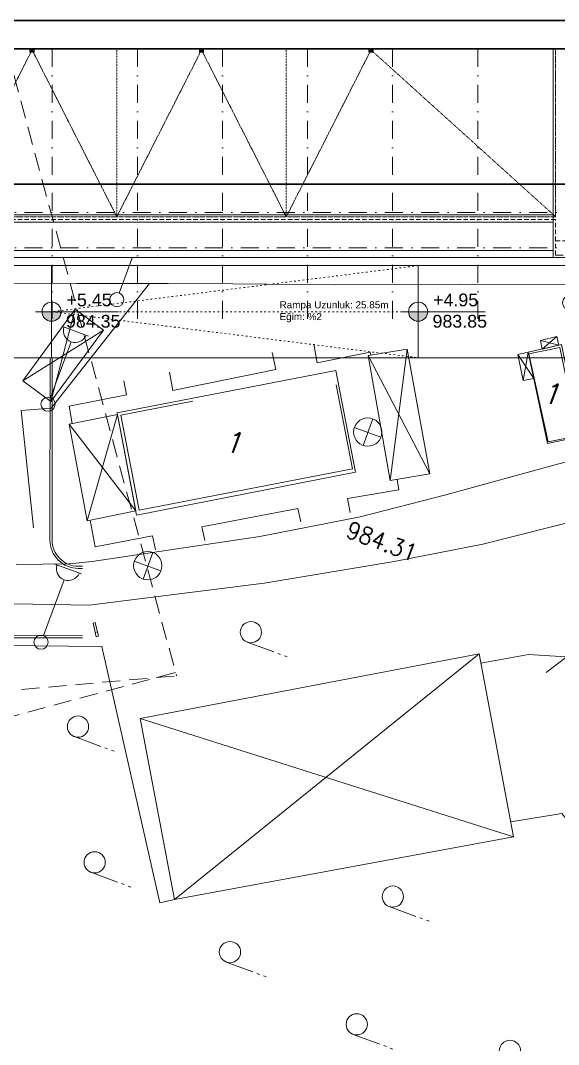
# Model space of a CAD drawing. Header units: centimetres. Extents: x 392964 to 515689, y 49661 to 58661.
# Drawn here: x 395338 to 397235, y 55048 to 58661 of the extents above; entities that cross this region are included whole.
import ezdxf
from ezdxf.enums import TextEntityAlignment as Align
from ezdxf.xclip import XClip

# ---------------------------------------------------------------- set-up
doc = ezdxf.new("R2010")
doc.units = ezdxf.units.CM
doc.header["$XCLIPFRAME"] = 0
for name, pattern in [('10201', [0]), ('11012', [15, 7.5, 7.5]), ('11019', [0]), ('11238', [0]), ('11239', [0]), ('ACAD_ISO03W100', [30, 12, -18]), ('BORDER', [1.75, 0.5, -0.25, 0.5, -0.25, 0, -0.25]), ('DASHDOT', [25.4, 12.7, -6.35, 0, -6.35]), ('DASHED', [19.05, 12.7, -6.35]), ('DGN Style 3', [38.252869, 27.323478, -10.929391]), ('HIDDEN', [9.525, 6.35, -3.175])]:
    doc.linetypes.add(name, pattern=pattern)
doc.layers.get('0').update_dxf_attribs({"lineweight": 9})
for name, color, linetype, lineweight in [('---___EB_draft00_ALTYAPI_helikoptermania', 8, 'Continuous', 9), ('---___EB_draft00_parselsiniri', 8, 'BORDER', 9), ('---___EB_draft01_aks', 8, 'Continuous', 9), ('---___EB_draft03_cihazlar', 8, 'Continuous', 9), ('0-KRCN-VAZİYET-030426', 8, 'Continuous', 9), ('0-KRCN-Z-ANTET', 71, 'Continuous', 30), ('___T_yazı kot', 8, 'Continuous', 9), ('AS_GOR', 8, 'Continuous', 9), ('AS_GOR_UZAK2', 8, 'Continuous', 9), ('AS_PYZ_YOL_ARAC', 8, 'Continuous', 9), ('AS_SMB_OK', 8, 'Continuous', 9), ('AS_TA_HIDDEN', 8, 'HIDDEN', 9), ('AS_TES_SUZGEC', 8, 'Continuous', 9), ('AS_YAZI_EGIM', 8, 'Continuous', 9), ('B_BETON_ZEMIN', 8, '11239', 9), ('B_KAPI', 8, '11238', 9), ('B_MESKEN', 8, '10201', 9), ('B_SUNDURMA', 8, 'Continuous', 9), ('B_SUNDURMA_TARAMA', 8, 'Continuous', 9), ('B_TICARI', 8, 'Continuous', 9), ('B_YAPI_ZEMIN', 8, 'DGN Style 3', 9), ('GEB-BEZUG', 8, 'Continuous', 9), ('S_CAD_SOK_LAMBASI', 8, 'Continuous', 9), ('S_ROGAR_KAPAGI', 8, 'Continuous', 9), ('S_TEK_AGAC', 8, 'Continuous', 9), ('SINIR_CIT_BIR_TARAF', 8, '11012', 9), ('SINIR_DUVAR_TEK', 8, '11019', 9), ('Y_KAT_ADEDI', 8, 'Continuous', 9), ('Y_YOL_KOTU', 8, 'Continuous', 9), ('YOL_IZGARA', 8, 'Continuous', 9), ('YOL_IZGARA_TARAMA', 8, 'Continuous', 9), ('YOL_SOSE', 8, 'Continuous', 9)]:
    doc.layers.add(name, color=color, linetype=linetype, lineweight=lineweight)
doc.layers.add('---___EB_draft04_yazi', color=8, linetype='Continuous')
doc.styles.add('_yazı-50', font='arial.ttf')
doc.styles.add('Normal', font='arial.ttf')
doc.styles.add('Style-STANDARD', font='STANDARD.shx')

# ---------------------------------------------------------------- blocks, each defined once
blk = doc.blocks.new('12003')
at = {"layer": 'S_CAD_SOK_LAMBASI'}
for p, q in [((-1, 5.5), (1, 5.5)), ((0, 0.5), (0, 4.693))]:
    blk.add_line(p, q, dxfattribs=at)
blk.add_circle((0, 0), 0.5, dxfattribs=at)
blk.add_arc((0, 5.53), 0.837, 183.298, 356.90719, dxfattribs=at)
blk = doc.blocks.new('12027')
at = {"layer": 'S_ROGAR_KAPAGI'}
for p, q in [((0.02, -1.01), (0.02, 0.99)), ((-1, -0.02), (1, -0.02))]:
    blk.add_line(p, q, dxfattribs=at)
blk.add_circle((0.005, -0.002), 1, dxfattribs=at)
blk = doc.blocks.new('11424')
at = {"layer": 'S_TEK_AGAC'}
for p, q in [((0, -0.75), (2, -0.75)), ((2.3, -0.75), (2.5, -0.75)), ((2.8, -0.75), (3, -0.75))]:
    blk.add_line(p, q, dxfattribs=at)
blk.add_circle((0, 0), 0.75, dxfattribs=at)
blk = doc.blocks.new('Akyurt_Tm33')
at = {"layer": 'B_BETON_ZEMIN'}
blk.add_polyline3d([(501780.222, 4439195.823, 984.171), (501779.329, 4439195.237, 984.171), (501769.225, 4439210.791, 984.091), (501758.162, 4439206.83, 984.011)], dxfattribs=at)
at = {"layer": 'B_KAPI', "flags": 128}
for points, elevation in [([(501800.995, 4439222.68), (501799.27, 4439219.917)], 984.331), ([(501797.649, 4439220.694), (501801.295, 4439221.777)], 984.251)]:
    blk.add_lwpolyline(points, dxfattribs=dict(at, elevation=elevation))
at = {"layer": 'B_MESKEN'}
blk.add_3dface([(501795.75, 4439236.378, 987.271), (501793.746, 4439235.126, 987.271), (501790.236, 4439240.68, 987.271), (501792.245, 4439241.999, 987.271)], dxfattribs=at)
at = {"layer": 'B_SUNDURMA'}
for points in [[(501792.085, 4439241.894, 986.751), (501791.746, 4439242.438, 986.751), (501790.758, 4439241.768, 986.751), (501791.093, 4439241.243, 986.751)], [(501791.239, 4439239.093, 985.311), (501790.588, 4439238.69, 985.311), (501789.606, 4439240.278, 985.311), (501790.236, 4439240.68, 985.311)], [(501782.163, 4439237.94, 988.131), (501786.699, 4439230.228, 988.131), (501784.249, 4439228.816, 988.011), (501779.727, 4439236.548, 988.011)], [(501759.856, 4439225.76, 986.971), (501761.597, 4439231.754, 987.011), (501759.207, 4439232.452, 987.011), (501757.493, 4439226.442, 987.011)], [(501768.15, 4439220.594, 987.451), (501764.594, 4439226.521, 987.451), (501761.636, 4439224.711, 987.131), (501765.183, 4439218.755, 987.171)], [(501780.222, 4439195.823, 990.191), (501801.125, 4439208.242, 990.191), (501794.38, 4439219.517, 990.191), (501773.539, 4439206.96, 990.191)]]:
    blk.add_3dface(points, dxfattribs=at)
at = {"layer": 'B_SUNDURMA_TARAMA'}
for p, q in [((501791.746, 4439242.438, 986.751), (501791.093, 4439241.243, 986.751)), ((501792.085, 4439241.894, 986.751), (501790.758, 4439241.768, 986.751)), ((501791.239, 4439239.093, 985.311), (501789.606, 4439240.278, 985.311)), ((501790.588, 4439238.69, 985.311), (501790.236, 4439240.68, 985.311)), ((501782.163, 4439237.94, 988.131), (501784.249, 4439228.816, 988.011)), ((501786.699, 4439230.228, 988.131), (501779.727, 4439236.548, 988.011)), ((501759.856, 4439225.76, 986.971), (501759.207, 4439232.452, 987.011)), ((501761.597, 4439231.754, 987.011), (501757.493, 4439226.442, 987.011)), ((501764.594, 4439226.521, 987.451), (501765.183, 4439218.755, 987.171)), ((501768.15, 4439220.594, 987.451), (501761.636, 4439224.711, 987.131)), ((501780.222, 4439195.823, 990.191), (501794.38, 4439219.517, 990.191)), ((501801.125, 4439208.242, 990.191), (501773.539, 4439206.96, 990.191))]:
    blk.add_line(p, q, dxfattribs=at)
at = {"layer": 'B_TICARI'}
blk.add_3dface([(501781.752, 4439228.527, 987.451), (501768.307, 4439220.333, 987.451), (501764.53, 4439226.627, 987.451), (501777.952, 4439234.767, 987.451)], dxfattribs=at)
at = {"layer": 'B_YAPI_ZEMIN'}
for points in [[(501793.763, 4439235.239, 984.551), (501795.584, 4439236.366, 984.551), (501792.215, 4439241.783, 984.551), (501790.314, 4439240.6, 984.551)], [(501781.466, 4439228.67, 984.311), (501768.357, 4439220.729, 984.311), (501764.825, 4439226.56, 984.311), (501777.933, 4439234.501, 984.311)]]:
    blk.add_3dface(points, dxfattribs=at)
at = {"layer": 'SINIR_CIT_BIR_TARAF', "elevation": 984.251, "flags": 128}
blk.add_lwpolyline([(501794.716, 4439218.957), (501797.649, 4439220.694)], dxfattribs=at)
at = {"layer": 'SINIR_CIT_BIR_TARAF'}
for points in [[(501761.807, 4439216.958, 984.151), (501758.123, 4439224.439, 984.151), (501760.043, 4439225.32, 984.071), (501763.497, 4439235.979, 984.071)], [(501822.209, 4439200.418, 984.771), (501813.064, 4439205.569, 984.771), (501803.748, 4439210.964, 984.051), (501800.563, 4439209.181, 984.051)]]:
    blk.add_polyline3d(points, dxfattribs=at)
at = {"layer": 'SINIR_DUVAR_TEK', "flags": 128}
for points, elevation in [([(501779.907, 4439236.651), (501779.776, 4439236.825), (501776.533, 4439234.828), (501775.853, 4439235.973)], 985.831), ([(501773.309, 4439234.41), (501773.96, 4439233.367), (501767.663, 4439229.465), (501766.982, 4439230.605)], 985.831), ([(501761.806, 4439224.815), (501761.179, 4439225.901), (501764.71, 4439228.044), (501764.195, 4439228.916)], 985.831), ([(501784.691, 4439229.071), (501785.056, 4439228.414), (501781.875, 4439226.583), (501782.385, 4439225.721)], 985.711), ([(501779.334, 4439223.9), (501778.825, 4439224.722), (501772.916, 4439221.161), (501773.453, 4439220.325)], 985.831), ([(501770.412, 4439218.493), (501769.888, 4439219.342), (501766.36, 4439217.218), (501765.358, 4439218.864)], 985.711)]:
    blk.add_lwpolyline(points, dxfattribs=dict(at, elevation=elevation))
at = {"layer": 'SINIR_DUVAR_TEK'}
for points in [[(501764.733, 4439236.434, 986.011), (501769.016, 4439237.991, 986.011), (501775.822, 4439240.433, 986.171), (501784.082, 4439243.501, 986.331), (501792.136, 4439246.448, 986.411), (501799.538, 4439249.203, 986.331), (501808.139, 4439252.468, 986.251), (501824.259, 4439258.418, 985.771)], [(501717.442, 4439219, 982.571), (501721.687, 4439220.593, 982.931), (501730.454, 4439223.865, 983.851), (501739.194, 4439227.111, 984.891), (501747.256, 4439229.993, 985.451), (501758.699, 4439234.214, 985.771), (501764.733, 4439236.434, 986.011)]]:
    blk.add_polyline3d(points, dxfattribs=at)
at = {"layer": 'YOL_IZGARA'}
blk.add_3dface([(501768.623, 4439211.299, 984.131), (501768.754, 4439211.376, 984.131), (501768.208, 4439212.211, 984.131), (501768.08, 4439212.125, 984.131)], dxfattribs=at)
at = {"layer": 'YOL_IZGARA_TARAMA'}
blk.add_line((501768.458, 4439211.55, 984.131), (501768.583, 4439211.637, 984.131), dxfattribs=at)
at = {"layer": 'YOL_SOSE'}
for points in [[(501761.548, 4439214.121, 984.211), (501765.06, 4439215.454, 984.211), (501766.508, 4439216.172, 984.211), (501776.985, 4439221.933, 984.171), (501783.137, 4439225.685, 984.251), (501788.275, 4439229.224, 984.491), (501794.911, 4439233.991, 984.491), (501803.839, 4439240.17, 984.571)], [(501798.113, 4439231.103, 984.571), (501791.923, 4439226.865, 984.491), (501786.487, 4439223.563, 984.331), (501778.414, 4439218.951, 984.171), (501767.37, 4439213.21, 984.171), (501758.608, 4439210.147, 984.251)]]:
    blk.add_polyline3d(points, dxfattribs=at)
at = {"layer": 'S_CAD_SOK_LAMBASI'}
for p in [(501791.767, 4439244.978, 984.411), (501761.736, 4439234.109, 984.051), (501759.748, 4439225.509, 984.151), (501765.106, 4439209.585, 984.171)]:
    blk.add_blockref('12003', p, dxfattribs=at)
at = {"layer": 'S_ROGAR_KAPAGI'}
for p in [(501781.573, 4439231.482, 984.451), (501770.288, 4439217.258, 984.131)]:
    blk.add_blockref('12027', p, dxfattribs=at)
at = {"layer": 'S_TEK_AGAC'}
for p in [(501778.742, 4439215.377, 983.971), (501769.616, 4439204.9, 983.491), (501794.599, 4439201.344, 984.131), (501774.038, 4439196.321, 983.811), (501806.121, 4439193.992, 984.771), (501785.184, 4439193.685, 983.971), (501795.34, 4439192.003, 984.451)]:
    blk.add_blockref('11424', p, dxfattribs=at)
at = {"layer": 'Y_KAT_ADEDI', "style": 'Style-STANDARD'}
for p in [(501792.925, 4439238.56, 987.271), (501773.08, 4439227.55, 987.451)]:
    blk.add_text('1', height=1.5, dxfattribs=at).set_placement(p, align=Align.MIDDLE_CENTER)
at = {"layer": 'Y_YOL_KOTU', "style": 'Style-STANDARD'}
blk.add_text('984.31', height=1.2, dxfattribs=at).set_placement((501785.184, 4439224.587, 984.31), align=Align.MIDDLE_CENTER)
blk = doc.blocks.new('Aks_T')
at = {"layer": '---___EB_draft01_aks', "linetype": 'DASHDOT', "ltscale": 10}
for points in [[(4620, 550), (4620, -5450)], [(5220, 550), (5220, -5450)], [(5820, 550), (5820, -5450)], [(6420, 550), (6420, -5450)], [(7020, 550), (7020, -5450)], [(7620, 550), (7620, -5450)], [(-430, -4650), (23050, -4650)], [(-430, -4900), (23050, -4900)]]:
    blk.add_lwpolyline(points, dxfattribs=at)
blk = doc.blocks.new('OPK-site-surrounding-R01')
at = {"layer": '---___EB_draft00_ALTYAPI_helikoptermania', "linetype": 'DASHED', "ltscale": 10}
for points in [[(1451.4, 6572.4), (5376.1, -7919.4)], [(-19987.9, -10149.9), (5376.1, -7919.4)], [(5369.9, -7896.4), (-3044.5, -10155.1)]]:
    blk.add_lwpolyline(points, dxfattribs=at)
at = {"layer": '---___EB_draft00_parselsiniri', "linetype": 'DASHDOT', "ltscale": 5, "const_width": 5, "flags": 128}
blk.add_lwpolyline([(-303.7, 52.5), (22545.3, 391.1), (23723.4, -711), (24047.6, -4450), (-299.9, -4450)], close=True, dxfattribs=at)
at = {"color": 8}
for points in [[(4484.4, -5675), (4483.6, -6961.3, 0.414214), (4683.4, -7161.4), (4712.8, -7161.4)], [(4712.9, -7146.4), (4683.4, -7146.4, -0.414214), (4498.6, -6961.3), (4499.4, -5675)]]:
    blk.add_lwpolyline(points, format="xyb", dxfattribs=at)
for points in [[(3683.1, -7635.8), (4712.5, -7636.4)], [(3683.1, -7650.8), (4712.5, -7651.4)]]:
    blk.add_lwpolyline(points, dxfattribs=at)
at = {"layer": 'AS_PYZ_YOL_ARAC', "color": 8}
blk.add_line((4494.8, -5675), (4495.2, -5025), dxfattribs=at)
at = {"layer": 'AS_PYZ_YOL_ARAC'}
for points in [[(22800, -3450), (22800, 430.1, 0.418558), (21785.2, 1430), (18554.6, 1382.1, 0.087007), (17706.4, 1220.4), (16627.8, 812, -0.090739), (15742.5, 650), (12082.5, 650, -0.076048), (11335, 764.3), (10161.2, 1132.1, 0.079773), (9376.7, 1246.2), (245.2, 1110.9, 0.409882), (-740, 111), (-740, -5306.6, 0.532608), (-326.8, -5584.4), (765.6, -5139.5, -0.096996), (1350.2, -5025), (22550, -5025, 0.414214), (22800, -4775), (22800, -3450)], [(15842.4, -6175), (15842.4, -6175, 0.414214), (15342.4, -5675), (1350.2, -5675, 0.096996), (1010.8, -5741.5), (-373.5, -6305.3, 0.413167), (-538.5, -6695.3), (-196.1, -7544.8, 0.595588), (328.1, -7604.5), (678.6, -7102.6)]]:
    blk.add_lwpolyline(points, format="xyb", dxfattribs=at)
blk.add_lwpolyline([(7080, -5025), (7080, -5675)], dxfattribs=at)
at = {"layer": 'AS_SMB_OK', "linetype": 'ACAD_ISO03W100'}
for points in [[(7080, -5025), (4495, -5350), (7080, -5675)], [(4495, -5350), (7080, -5350)]]:
    blk.add_lwpolyline(points, dxfattribs=at)
blk = doc.blocks.new('kot01')
at = {"layer": '___T_yazı kot'}
h = blk.add_hatch(color=8, dxfattribs=at)
edge = h.paths.add_edge_path()
edge.add_arc((0, 0), 0.3, 180, 360)
edge.add_line((0.3, 0), (-0.3, 0))
for p, q in [((0, -0.5), (0, 0.5)), ((-0.5, 0), (2.1, 0))]:
    blk.add_line(p, q, dxfattribs=at)
blk.add_circle((0, 0), 0.3, dxfattribs=at)
at = {"layer": '___T_yazı kot', "style": '_yazı-50'}
for tag, p in [('INCE', (0.434, 0.1)), ('KABA', (0.434, -0.5))]:
    blk.add_attdef(tag, p, '', height=0.4, dxfattribs=at)
blk = doc.blocks.new('STR_R')
at = {"layer": 'AS_TA_HIDDEN', "linetype": 'HIDDEN', "ltscale": 5}
for p, q in [((8050, -4680), (8050, -1945)), ((-30, -4680), (8050, -4680)), ((-30, -4700), (8050, -4700)), ((8070, -4950), (8050, -4950))]:
    blk.add_line(p, q, dxfattribs=at)
for points in [[(8050, -4850), (8050, -4700)], [(8050, -4950), (8050, -4850), (8150, -4850), (8150, -4950), (8070, -4950)]]:
    blk.add_lwpolyline(points, dxfattribs=at)
blk = doc.blocks.new('OPK-03-1_RD')
blk.add_wipeout([(-68, -4968), (-68, -2232), (232, -2232), (232, -1765), (-165, -1765), (-165, -1305), (-68, -1305), (-68, 68), (13332, 68), (13332, 168), (13858, 168), (13858, -207), (14357, -207), (14357, 68), (18832, 68), (18832, 293), (22793, 293), (22793, -768), (22568, -768), (22568, -1305), (22665, -1305), (22665, -1765), (22393, -1765), (22393, -2232), (22568, -2232), (22568, -2318), (22393, -2318), (22393, -3232), (22568, -3232), (22568, -4968), (19732, -4968), (19732, -4108), (18968, -4108), (18968, -4968), (8935, -4968), (8935, -4718), (8168, -4718), (8168, -4968)])
at = {"layer": 'AS_GOR'}
for points in [[(232, -1765), (232, -2232), (-68, -2232), (-68, -4968), (18, -4968), (18, -4718), (8032, -4718)], [(283, -1765), (283, -2283), (-17, -2283), (-17, -4667), (8032, -4667)], [(18968, -4968), (14332, -4968), (14332, -4718), (8168, -4718), (8168, -4968), (8032, -4968), (8032, -1927)]]:
    blk.add_lwpolyline(points, dxfattribs=at)
blk.add_blockref('STR_R', (0, 0))
blk = doc.blocks.new('Einfügepunkt')
at = {"layer": 'GEB-BEZUG'}
for p, q in [((-1, -1), (1, 1)), ((-1, 1), (1, -1))]:
    blk.add_line(p, q, dxfattribs=at)
blk = doc.blocks.new('sifonik-suzgec')
at = {"layer": 'AS_TES_SUZGEC', "ltscale": 25}
for p, q in [((-15, 13), (-13, 15)), ((-15, 13), (-15, -13)), ((-12.9, 0.2), (-13.1, 0)), ((13, 15), (-13, 15)), ((-12.9, 0.2), (-12.2, 0.2)), ((-12.4, 3.5), (-12.6, 3.4)), ((-12.6, 3.4), (-12.5, 3.2)), ((-12.6, 3.4), (-11.9, 3.2)), ((-12.5, 3.2), (-11.8, 3)), ((-12.4, 3.5), (-11.7, 3.3)), ((-12.3, 0), (-12.2, 0.2)), ((-12.2, 0.2), (-11.8, 0.2)), ((-11.9, 3.2), (-11.7, 3.3)), ((-11.8, 3), (-11.9, 3.2)), ((-11.4, 2.9), (-11.8, 3)), ((-11.7, 3.3), (-11.3, 3.2)), ((-10.5, 1.6), (-11.7, 1.7)), ((-11.7, 1.4), (-10.6, 1.2)), ((-11.1, 6.6), (-11.3, 6.5)), ((-11.3, 6.5), (-11.3, 6.3)), ((-11.3, 6.5), (-10.7, 6.2)), ((-11.3, 6.3), (-10.6, 5.9)), ((-11.1, 6.6), (-10.4, 6.2)), ((-11, 4.3), (-9.9, 3.9)), ((-9.8, 4.2), (-10.8, 4.7)), ((-10.7, 6.2), (-10.4, 6.2)), ((-10.6, 5.9), (-10.7, 6.2)), ((-10.3, 5.7), (-10.6, 5.9)), ((-10.6, 1.2), (-10.5, 1.6)), ((-10.4, 6.2), (-10.1, 6.1)), ((-9.9, 3.9), (-9.8, 4.2)), ((-9.5, 7), (-8.5, 6.3)), ((-8.3, 6.6), (-9.3, 7.3)), ((-9.2, 9.2), (-9.2, 9)), ((-9, 9.2), (-9.2, 9.2)), ((-9.2, 9.2), (-8.7, 8.7)), ((-9.2, 9), (-8.7, 8.5)), ((-9, 9.2), (-8.5, 8.7)), ((-8.7, 8.7), (-8.5, 8.7)), ((-8.7, 8.5), (-8.7, 8.7)), ((-8.5, 8.2), (-8.7, 8.5)), ((-8.5, 8.7), (-8.2, 8.5)), ((-8.5, 6.3), (-8.3, 6.6)), ((-7.3, 9.3), (-6.6, 8.3)), ((-6.3, 8.5), (-7, 9.5)), ((-6.5, 11.3), (-6.6, 11.1)), ((-6.6, 11.1), (-6.2, 10.4)), ((-6.6, 8.3), (-6.3, 8.5)), ((-6.5, 11.3), (-6.2, 10.7)), ((-6.3, 11.3), (-6.5, 11.3)), ((-6.3, 11.3), (-5.9, 10.6)), ((-6.2, 10.7), (-5.9, 10.6)), ((-6.2, 10.4), (-6.2, 10.7)), ((-6.1, 10.1), (-6.2, 10.4)), ((-5.9, 10.6), (-5.7, 10.3)), ((-4.7, 10.8), (-4.2, 9.8)), ((-3.9, 9.9), (-4.3, 11)), ((-4.2, 9.8), (-3.9, 9.9)), ((-3.4, 12.6), (-3.5, 12.4)), ((-3.5, 12.4), (-3.3, 11.7)), ((-3.4, 12.6), (-3.2, 11.9)), ((-3.2, 12.5), (-3.4, 12.6)), ((-3.3, 11.7), (-3.2, 11.9)), ((-3.2, 11.3), (-3.3, 11.7)), ((-0.6, 0.6), (-3.3, -1.2)), ((-3.3, -1.3), (-0.5, 0.5)), ((-3.2, 12.5), (-3, 11.8)), ((-3.2, 11.9), (-3, 11.8)), ((-3, 11.8), (-2.9, 11.4)), ((-1.7, 11.7), (-1.6, 10.5)), ((-1.6, 10.5), (-1.2, 10.6)), ((-1.2, 10.6), (-1.4, 11.7)), ((1.8, 4.2), (-0.6, 0.6)), ((-0.6, 0.6), (-0.5, 0.5)), ((-0.5, 0.5), (1.8, 4.1)), ((-0.5, 0.5), (0, 0)), ((0, 13.1), (-0.2, 12.9)), ((-0.2, 12.9), (-0.2, 12.2)), ((-0.2, 12.2), (0, 12.3)), ((-0.2, 11.8), (-0.2, 12.2)), ((0, 13.1), (0, 12.3)), ((0.2, 12.9), (0, 13.1)), ((0, 12.3), (0.2, 12.2)), ((0, 0), (2.6, 2.6)), ((0, 0), (0, 0.2)), ((0.2, 12.9), (0.2, 12.2)), ((0.2, 12.2), (0.2, 11.8)), ((3.3, 1.3), (0.5, -0.5)), ((0.6, -0.6), (3.3, 1.2)), ((1.4, 11.7), (1.2, 10.6)), ((1.2, 10.6), (1.6, 10.5)), ((1.6, 10.5), (1.7, 11.7)), ((1.9, 4.3), (1.8, 4.2)), ((1.8, 4.2), (1.8, 4.1)), ((1.8, 4.2), (1.8, 4.2)), ((1.8, 4.1), (1.8, 4.2)), ((2.6, 2.6), (1.8, 4.2)), ((1.8, 4.1), (2.6, 2.6)), ((3.8, 7.3), (1.9, 4.3)), ((1.9, 4.3), (3.9, 7.2)), ((1.9, 4.2), (1.9, 4.3)), ((1.9, 4.3), (1.9, 4.2)), ((1.9, 4.3), (1.9, 4.3)), ((2.7, 2.7), (1.9, 4.3)), ((1.9, 4.2), (2.7, 2.7)), ((2.6, 2.6), (2.6, 2.6)), ((2.6, 2.6), (2.6, 2.6)), ((2.6, 2.6), (3.3, 1.3)), ((3.3, 1.3), (2.6, 2.6)), ((2.7, 2.7), (7.7, 7.7)), ((2.7, 2.7), (2.7, 2.7)), ((2.7, 2.7), (2.7, 2.7)), ((2.7, 2.7), (3.4, 1.4)), ((3.4, 1.4), (2.7, 2.7)), ((2.9, 11.4), (3, 11.8)), ((3.2, 12.5), (3, 11.8)), ((3, 11.8), (3.2, 11.9)), ((3.4, 12.6), (3.2, 11.9)), ((3.4, 12.6), (3.2, 12.5)), ((3.2, 11.9), (3.3, 11.7)), ((3.3, 11.7), (3.2, 11.3)), ((3.5, 12.4), (3.3, 11.7)), ((3.3, 1.2), (3.5, 1.3)), ((3.3, 1.3), (3.3, 1.3)), ((3.3, 1.2), (3.3, 1.3)), ((3.3, 1.3), (3.3, 1.2)), ((3.5, 12.4), (3.4, 12.6)), ((7.2, 3.9), (3.4, 1.4)), ((3.4, 1.4), (3.4, 1.4)), ((3.5, 1.3), (3.4, 1.4)), ((3.4, 1.4), (3.5, 1.3)), ((3.5, 1.3), (7.3, 3.8)), ((3.8, 7.3), (4.1, 7.7)), ((4.3, 11), (3.9, 9.9)), ((3.9, 9.9), (4.2, 9.8)), ((4.1, 7.7), (5.7, 10.3)), ((4.2, 9.8), (4.7, 10.8)), ((5.7, 10.3), (5.9, 10.5)), ((6.3, 11.3), (5.9, 10.5)), ((5.9, 10.5), (6.1, 10.6)), ((6.5, 11.3), (6.1, 10.6)), ((6.1, 10.6), (6.2, 10.3)), ((6.2, 10.3), (6.1, 10.1)), ((6.6, 11.1), (6.2, 10.3)), ((6.5, 11.3), (6.3, 11.3)), ((6.6, 11.1), (6.5, 11.3)), ((6.6, 9.8), (6.8, 9.9)), ((7.2, 9.3), (7.4, 9.5)), ((7.7, 4.1), (7.3, 3.8)), ((7.7, 9.2), (7.6, 9.1)), ((7.7, 7.7), (8.6, 8.6)), ((7.7, 4.1), (10.3, 5.7)), ((10.3, 5.8), (7.9, 4.3)), ((8.2, 8.5), (8.4, 8.6)), ((9, 9.2), (8.4, 8.6)), ((8.4, 8.6), (8.6, 8.6)), ((8.6, 8.4), (8.5, 8.2)), ((9.2, 9.2), (8.6, 8.6)), ((9.2, 9), (8.6, 8.4)), ((8.6, 8.6), (8.6, 8.4)), ((9.2, 9.2), (9, 9.2)), ((9.1, 7.6), (9.2, 7.7)), ((9.2, 9), (9.2, 9.2)), ((9.3, 7.2), (9.5, 7.4)), ((9.9, 6.8), (9.8, 6.6)), ((10.1, 6.1), (10.3, 6.2)), ((11.1, 6.6), (10.3, 6.2)), ((10.3, 6.2), (10.6, 6.1)), ((10.5, 6), (10.3, 5.8)), ((10.3, 5.7), (10.5, 5.9)), ((10.3, 5.8), (10.3, 5.7)), ((11.3, 6.3), (10.5, 5.9)), ((10.6, 6.1), (10.5, 6)), ((10.5, 5.9), (10.5, 6)), ((11.3, 6.5), (10.6, 6.1)), ((11.3, 6.5), (11.1, 6.6)), ((11.3, 6.3), (11.3, 6.5)), ((11.7, 3.3), (11.3, 3.2)), ((11.4, 2.9), (11.8, 3)), ((12.4, 3.5), (11.7, 3.3)), ((11.9, 3.2), (11.7, 3.3)), ((11.8, 3), (11.9, 3.2)), ((12.5, 3.2), (11.8, 3)), ((12.2, 0.2), (11.8, 0.2)), ((12.6, 3.4), (11.9, 3.2)), ((12.3, 0), (12.2, 0.2)), ((12.9, 0.2), (12.2, 0.2)), ((12.6, 3.4), (12.4, 3.5)), ((12.5, 3.2), (12.6, 3.4)), ((13.1, 0), (12.9, 0.2)), ((13, 15), (15, 13)), ((15, -13), (15, 13)), ((-13, -15), (-15, -13)), ((-13.1, 0), (-12.9, -0.2)), ((-13.1, 0), (-12.3, 0)), ((-13, -15), (13, -15)), ((-12.9, -0.2), (-12.2, -0.2)), ((-12.5, -3.2), (-12.6, -3.4)), ((-12.6, -3.4), (-11.9, -3.2)), ((-12.6, -3.4), (-12.4, -3.5)), ((-12.5, -3.2), (-11.8, -3)), ((-12.4, -3.5), (-11.7, -3.3)), ((-12.2, -0.2), (-12.3, 0)), ((-11.8, -0.2), (-12.2, -0.2)), ((-11.9, -3.2), (-11.8, -3)), ((-11.7, -3.3), (-11.9, -3.2)), ((-11.8, -3), (-11.4, -2.9)), ((-10.6, -1.2), (-11.7, -1.4)), ((-11.7, -1.7), (-10.5, -1.6)), ((-11.3, -3.2), (-11.7, -3.3)), ((-11.3, -6.3), (-10.5, -5.9)), ((-11.3, -6.5), (-10.6, -6.1)), ((-11.3, -6.3), (-11.3, -6.5)), ((-11.3, -6.5), (-11.1, -6.6)), ((-11.1, -6.6), (-10.3, -6.2)), ((-9.9, -3.9), (-11, -4.3)), ((-10.8, -4.7), (-9.8, -4.2)), ((-10.5, -1.6), (-10.6, -1.2)), ((-10.6, -6.1), (-10.5, -5.9)), ((-10.3, -6.2), (-10.6, -6.1)), ((-10.5, -5.9), (-10.3, -5.7)), ((-10.3, -5.7), (-7.7, -4.1)), ((-10.1, -6.1), (-10.3, -6.2)), ((-9.8, -4.2), (-9.9, -3.9)), ((-9.9, -6.8), (-9.8, -6.6)), ((-9.3, -7.2), (-9.5, -7.4)), ((-9.1, -7.6), (-9.2, -7.7)), ((-9.2, -9), (-8.6, -8.4)), ((-9.2, -9.2), (-8.6, -8.6)), ((-9.2, -9), (-9.2, -9.2)), ((-9.2, -9.2), (-9, -9.2)), ((-9, -9.2), (-8.4, -8.6)), ((-8.6, -8.6), (-7.7, -7.7)), ((-8.6, -8.4), (-8.5, -8.2)), ((-8.6, -8.6), (-8.6, -8.4)), ((-8.4, -8.6), (-8.6, -8.6)), ((-8.2, -8.5), (-8.4, -8.6)), ((-7.7, -7.7), (-2.7, -2.7)), ((-7.7, -4.1), (-7.3, -3.8)), ((-7.7, -9.2), (-7.6, -9.1)), ((-7.2, -9.3), (-7.4, -9.5)), ((-3.5, -1.3), (-7.3, -3.8)), ((-7.3, -3.9), (-3.4, -1.4)), ((-6.6, -9.8), (-6.8, -9.9)), ((-6.6, -11.1), (-6.2, -10.3)), ((-6.6, -11.1), (-6.5, -11.3)), ((-6.5, -11.3), (-6.1, -10.6)), ((-6.5, -11.3), (-6.3, -11.3)), ((-6.3, -11.3), (-5.9, -10.5)), ((-6.2, -10.3), (-6.1, -10.1)), ((-6.1, -10.6), (-6.2, -10.3)), ((-6, -10.5), (-6.1, -10.6)), ((-5.8, -10.3), (-6, -10.5)), ((-6, -10.5), (-5.9, -10.5)), ((-5.9, -10.5), (-5.7, -10.3)), ((-4.3, -7.9), (-5.8, -10.3)), ((-5.7, -10.3), (-5.8, -10.3)), ((-5.7, -10.3), (-4.1, -7.7)), ((-3.8, -7.3), (-4.1, -7.7)), ((-1.9, -4.3), (-3.9, -7.3)), ((-3.8, -7.3), (-1.9, -4.3)), ((-3.3, -1.2), (-3.5, -1.3)), ((-3.5, -1.3), (-3.4, -1.4)), ((-3.4, -1.4), (-3.5, -1.3)), ((-3.5, -12.4), (-3.3, -11.7)), ((-3.5, -12.4), (-3.4, -12.6)), ((-3.4, -1.4), (-3.4, -1.4)), ((-2.7, -2.7), (-3.4, -1.4)), ((-3.4, -1.4), (-2.7, -2.7)), ((-3.4, -12.6), (-3.2, -11.9)), ((-3.4, -12.6), (-3.2, -12.5)), ((-3.3, -1.3), (-3.3, -1.2)), ((-3.3, -1.2), (-3.3, -1.3)), ((-3.3, -1.3), (-3.3, -1.3)), ((-2.6, -2.6), (-3.3, -1.3)), ((-3.3, -1.3), (-2.6, -2.6)), ((-3.2, -11.3), (-3.3, -11.7)), ((-3.3, -11.7), (-3.2, -11.9)), ((-3.2, -11.9), (-3, -11.8)), ((-3.2, -12.5), (-3, -11.8)), ((-3, -11.8), (-2.9, -11.4)), ((-2.7, -2.7), (-2.7, -2.7)), ((-2.7, -2.7), (-1.9, -4.3)), ((-1.9, -4.2), (-2.7, -2.7)), ((-2.7, -2.7), (-2.7, -2.7)), ((-2.6, -2.6), (0, 0)), ((-2.6, -2.6), (-2.6, -2.6)), ((-2.6, -2.6), (-1.8, -4.2)), ((-1.8, -4.1), (-2.6, -2.6)), ((-2.6, -2.6), (-2.6, -2.6)), ((-1.9, -4.3), (-1.8, -4.2)), ((-1.9, -4.2), (-1.9, -4.3)), ((-1.9, -4.3), (-1.9, -4.2)), ((-1.9, -4.3), (-1.9, -4.3)), ((0.5, -0.5), (-1.8, -4.1)), ((-1.8, -4.2), (0.6, -0.6)), ((-1.8, -4.2), (-1.8, -4.1)), ((-1.8, -4.1), (-1.8, -4.2)), ((-1.8, -4.2), (-1.8, -4.2)), ((0, 0), (-0.3, 0)), ((-0.2, -11.8), (-0.2, -12.2)), ((-0.2, -12.2), (0, -12.3)), ((-0.2, -12.9), (-0.2, -12.2)), ((-0.2, -12.9), (0, -13.1)), ((0, 0), (0.5, -0.5)), ((0, 0), (0.2, 0)), ((0, 0), (0, -0.3)), ((0, -12.3), (0.2, -12.2)), ((0, -13.1), (0, -12.3)), ((0, -13.1), (0.2, -12.9)), ((0.2, -12.2), (0.2, -11.8)), ((0.2, -12.9), (0.2, -12.2)), ((0.6, -0.6), (0.5, -0.5)), ((2.9, -11.4), (3, -11.8)), ((3, -11.8), (3.2, -11.9)), ((3.2, -12.5), (3, -11.8)), ((3.3, -11.7), (3.2, -11.3)), ((3.2, -11.9), (3.3, -11.7)), ((3.4, -12.6), (3.2, -11.9)), ((3.2, -12.5), (3.4, -12.6)), ((3.5, -12.4), (3.3, -11.7)), ((3.4, -12.6), (3.5, -12.4)), ((5.7, -10.3), (5.9, -10.6)), ((5.9, -10.6), (6.2, -10.7)), ((6.3, -11.3), (5.9, -10.6)), ((6.2, -10.4), (6.1, -10.1)), ((6.2, -10.7), (6.2, -10.4)), ((6.6, -11.1), (6.2, -10.4)), ((6.5, -11.3), (6.2, -10.7)), ((6.3, -11.3), (6.5, -11.3)), ((6.5, -11.3), (6.6, -11.1)), ((8.2, -8.5), (8.5, -8.7)), ((8.7, -8.5), (8.5, -8.2)), ((8.5, -8.7), (8.7, -8.7)), ((9, -9.2), (8.5, -8.7)), ((8.7, -8.7), (8.7, -8.5)), ((9.2, -9), (8.7, -8.5)), ((9.2, -9.2), (8.7, -8.7)), ((9, -9.2), (9.2, -9.2)), ((9.2, -9.2), (9.2, -9)), ((10.1, -6.1), (10.4, -6.2)), ((10.6, -5.9), (10.3, -5.7)), ((10.4, -6.2), (10.7, -6.2)), ((11.1, -6.6), (10.4, -6.2)), ((10.7, -6.2), (10.6, -5.9)), ((11.3, -6.3), (10.6, -5.9)), ((11.3, -6.5), (10.7, -6.2)), ((11.1, -6.6), (11.3, -6.5)), ((11.3, -3.2), (11.7, -3.3)), ((11.3, -6.5), (11.3, -6.3)), ((11.8, -3), (11.4, -2.9)), ((11.7, -3.3), (11.9, -3.2)), ((12.4, -3.5), (11.7, -3.3)), ((11.8, -0.2), (12.2, -0.2)), ((11.9, -3.2), (11.8, -3)), ((12.5, -3.2), (11.8, -3)), ((12.6, -3.4), (11.9, -3.2)), ((12.2, -0.2), (12.3, 0)), ((12.9, -0.2), (12.2, -0.2)), ((13.1, 0), (12.3, 0)), ((12.4, -3.5), (12.6, -3.4)), ((12.6, -3.4), (12.5, -3.2)), ((12.9, -0.2), (13.1, 0)), ((15, -13), (13, -15))]:
    blk.add_line(p, q, dxfattribs=at)
for centre, radius in [((0, 0), 13.1), ((-12.5, 12.5), 0.3), ((12.5, 12.5), 0.3), ((-12.5, -12.5), 0.3), ((12.5, -12.5), 0.3)]:
    blk.add_circle(centre, radius, dxfattribs=at)
for centre, radius, start, end in [((0, 0), 12.9, 165.80073, 179.19927), ((0, 0), 12.6, 165.81981, 179.18019), ((0, 0), 12.9, 150.80073, 164.19927), ((0, 0), 12.6, 150.81981, 164.18019), ((0, 0), 12.1, 165.85388, 179.14612), ((0, 0), 12, 165.86071, 179.13929), ((0, 0), 11.8, 165.8753, 179.1247), ((0, 0), 11.8, 171.62475, 173.37525), ((0, 0), 12.1, 150.85388, 164.14612), ((0, 0), 12, 150.86071, 164.13929), ((0, 0), 11.8, 150.8753, 164.1247), ((0, 0), 12.9, 135.80073, 149.19927), ((0, 0), 11.8, 156.62475, 158.37525), ((0, 0), 12.6, 135.81981, 149.18019), ((0, 0), 12.1, 135.85388, 149.14612), ((0, 0), 12, 135.86071, 149.13929), ((0, 0), 11.8, 135.8753, 149.1247), ((0, 0), 11.8, 141.62475, 143.37525), ((0, 0), 12.9, 120.80073, 134.19927), ((0, 0), 12.6, 120.81981, 134.18019), ((0, 0), 12.1, 120.85388, 134.14612), ((0, 0), 12, 120.86071, 134.13929), ((0, 0), 11.8, 120.8753, 134.1247), ((0, 0), 11.8, 126.62475, 128.37525), ((0, 0), 12.9, 105.80073, 119.19927), ((0, 0), 12.6, 105.81981, 119.18019), ((0, 0), 12.1, 105.85388, 119.14612), ((0, 0), 12, 105.86071, 119.13929), ((0, 0), 11.8, 105.8753, 119.1247), ((0, 0), 11.8, 111.62475, 113.37525), ((0, 0), 12.9, 90.80073, 104.19927), ((0, 0), 12.6, 90.81981, 104.18019), ((0, 0), 12.1, 90.85388, 104.14612), ((0, 0), 12, 90.86071, 104.13929), ((0, 0), 11.8, 90.8753, 104.1247), ((0, 0), 11.8, 96.62475, 98.37525), ((0, 0), 12.9, 75.80073, 89.19927), ((0, 0), 12.6, 75.81981, 89.18019), ((0, 0), 12.1, 75.85388, 89.14612), ((0, 0), 12, 75.86071, 89.13929), ((0, 0), 11.8, 75.8753, 89.1247), ((0, 0), 11.8, 81.62475, 83.37525), ((0, 0), 11.8, 60.8753, 74.1247), ((0, 0), 12.1, 60.85388, 74.14612), ((0, 0), 12, 60.86071, 74.13929), ((0, 0), 12.6, 60.81981, 74.18019), ((0, 0), 12.9, 60.80073, 74.19927), ((5.9, 5.9), 2.58, 45, 135.78074), ((0, 0), 11.8, 66.62475, 68.37525), ((0, 0), 11.8, 45.8753, 59.1247), ((0, 0), 12.1, 45.85388, 59.14612), ((0, 0), 12, 55.66933, 59.13929), ((0, 0), 12.6, 45.81981, 59.18019), ((0, 0), 12.9, 45.80073, 59.19927), ((0, 0), 12, 52.18076, 55.66933), ((0, 0), 12, 45.86071, 50.069), ((5.9, 5.9), 2.58, 321.17893, 45), ((5.9, 5.9), 2.58, 314.21926, 321.17893), ((0, 0), 11.8, 30.8753, 44.1247), ((0, 0), 12, 39.931, 44.13929), ((0, 0), 12.1, 30.85388, 44.14612), ((0, 0), 12.6, 30.81981, 44.18019), ((0, 0), 12.9, 30.80073, 44.19927), ((0, 0), 12, 34.33067, 37.81924), ((0, 0), 12, 30.86071, 34.33067), ((0, 0), 11.8, 15.8753, 29.1247), ((0, 0), 12, 15.86071, 29.13929), ((0, 0), 12.1, 15.85388, 29.14612), ((0, 0), 12.6, 15.81981, 29.18019), ((0, 0), 12.9, 15.80073, 29.19927), ((0, 0), 11.8, 0.8753, 14.1247), ((0, 0), 12, 0.86071, 14.13929), ((0, 0), 12.1, 0.85388, 14.14612), ((0, 0), 12.6, 0.81981, 14.18019), ((0, 0), 12.9, 0.80073, 14.19927), ((0, 0), 12.9, 180.80073, 194.19927), ((0, 0), 12.6, 180.81981, 194.18019), ((0, 0), 12.9, 195.80073, 209.19927), ((0, 0), 12.1, 180.85388, 194.14612), ((0, 0), 12.6, 195.81981, 209.18019), ((0, 0), 12, 180.86071, 194.13929), ((0, 0), 11.8, 180.8753, 194.1247), ((0, 0), 11.8, 186.62475, 188.37525), ((0, 0), 12.1, 195.85388, 209.14612), ((0, 0), 12, 195.86071, 209.13929), ((0, 0), 11.8, 195.8753, 209.1247), ((0, 0), 12.9, 210.80073, 224.19927), ((0, 0), 11.8, 201.62475, 203.37525), ((0, 0), 12.6, 210.81981, 224.18019), ((0, 0), 12.1, 210.85388, 224.14612), ((0, 0), 12, 210.86071, 214.33067), ((0, 0), 11.8, 210.8753, 224.1247), ((0, 0), 12, 214.33067, 217.81924), ((0, 0), 12, 219.931, 224.13929), ((0, 0), 12.9, 225.80073, 239.19927), ((0, 0), 12.6, 225.81981, 239.18019), ((-5.9, -5.9), 2.58, 134.21926, 225), ((0, 0), 12, 225.86071, 230.069), ((0, 0), 12.1, 225.85388, 239.14612), ((0, 0), 11.8, 225.8753, 239.1247), ((-5.9, -5.9), 2.58, 225, 308.82107), ((0, 0), 12, 232.18076, 235.66933), ((0, 0), 12, 235.66933, 239.13929), ((0, 0), 12.9, 240.80073, 254.19927), ((0, 0), 12.6, 240.81981, 254.18019), ((0, 0), 12.1, 240.85388, 254.14612), ((0, 0), 12, 240.86071, 254.13929), ((0, 0), 11.8, 240.8753, 254.1247), ((-5.9, -5.9), 2.58, 308.82107, 315.78074), ((0, 0), 12.9, 255.80073, 269.19927), ((0, 0), 12.6, 255.81981, 269.18019), ((0, 0), 12.1, 255.85388, 269.14612), ((0, 0), 11.8, 255.8753, 269.1247), ((0, 0), 12, 255.86071, 269.13929), ((0, 0), 11.8, 270.8753, 284.1247), ((0, 0), 12, 270.86071, 284.13929), ((0, 0), 12.1, 270.85388, 284.14612), ((0, 0), 12.6, 270.81981, 284.18019), ((0, 0), 12.9, 270.80073, 284.19927), ((0, 0), 11.8, 285.8753, 299.1247), ((0, 0), 12, 285.86071, 299.13929), ((0, 0), 12.1, 285.85388, 299.14612), ((0, 0), 12.6, 285.81981, 299.18019), ((0, 0), 12.9, 285.80073, 299.19927), ((0, 0), 11.8, 300.8753, 314.1247), ((0, 0), 12, 300.86071, 314.13929), ((0, 0), 12.1, 300.85388, 314.14612), ((0, 0), 12.6, 300.81981, 314.18019), ((0, 0), 12.9, 300.80073, 314.19927), ((0, 0), 11.8, 315.8753, 329.1247), ((0, 0), 12, 315.86071, 329.13929), ((0, 0), 12.1, 315.85388, 329.14612), ((0, 0), 12.6, 315.81981, 329.18019), ((0, 0), 12.9, 315.80073, 329.19927), ((0, 0), 11.8, 330.8753, 344.1247), ((0, 0), 12, 330.86071, 344.13929), ((0, 0), 12.1, 330.85388, 344.14612), ((0, 0), 12.6, 330.81981, 344.18019), ((0, 0), 12.9, 330.80073, 344.19927), ((0, 0), 11.8, 345.8753, 359.1247), ((0, 0), 12, 345.86071, 359.13929), ((0, 0), 12.1, 345.85388, 359.14612), ((0, 0), 12.6, 345.81981, 359.18019), ((0, 0), 12.9, 345.80073, 359.19927)]:
    blk.add_arc(centre, radius, start, end, dxfattribs=at)
for points, knots in [([(7.7, 7.7), (7.6, 7.8), (7.5, 7.9), (7.1, 8.2), (6.8, 8.3), (6.2, 8.4), (5.9, 8.5), (5.6, 8.4), (5.4, 8.4), (5.2, 8.3), (4.7, 8.2), (4.6, 8.1), (4.3, 7.9), (4.1, 7.7), (3.9, 7.5), (3.9, 7.4), (3.8, 7.3)], [-0.783062, -0.783062, -0.783062, -0.783062, -0.634163, -0.634163, -0.192454, -0.192454, 0.106051, 0.106051, 0.106051, 0.404556, 0.404556, 0.625445, 0.625445, 0.846335, 0.846335, 0.994853, 0.994853, 0.994853, 0.994853]), ([(3.8, 7.3), (3.8, 7.3), (3.8, 7.3), (3.8, 7.3), (3.8, 7.3), (3.8, 7.3)], [0.994853329, 0.994853329, 0.994853329, 0.994853329, 0.995833954, 0.995833954, 0.996814579, 0.996814579, 0.996814579, 0.996814579]), ([(3.9, 7.3), (3.9, 7.4), (4, 7.5), (4.2, 7.7), (4.3, 7.8), (4.6, 8), (4.8, 8.1), (5.2, 8.3), (5.4, 8.3), (5.7, 8.4), (5.9, 8.4), (6.1, 8.4), (6.7, 8.3), (7.1, 8.1), (7.5, 7.8), (7.6, 7.7), (7.7, 7.7)], [-0.994853, -0.994853, -0.994853, -0.994853, -0.846335, -0.846335, -0.625445, -0.625445, -0.404556, -0.404556, -0.106051, -0.106051, -0.106051, 0.192454, 0.192454, 0.634163, 0.634163, 0.784802, 0.784802, 0.784802, 0.784802]), ([(3.9, 7.2), (3.9, 7.2), (3.9, 7.2), (3.9, 7.3), (3.9, 7.3), (3.9, 7.3)], [-0.996814579, -0.996814579, -0.996814579, -0.996814579, -0.995833954, -0.995833954, -0.994853329, -0.994853329, -0.994853329, -0.994853329]), ([(7.7, 7.7), (7.7, 7.6), (7.8, 7.5), (8, 7.2), (8.1, 7.1), (8.2, 6.7), (8.3, 6.6), (8.4, 6.1), (8.4, 5.9), (8.4, 5.7), (8.3, 5.4), (8.3, 5.2), (8, 4.6), (7.8, 4.3), (7.5, 4), (7.4, 3.9), (7.3, 3.9)], [2.356791, 2.356791, 2.356791, 2.356791, 2.50743, 2.50743, 2.728284, 2.728284, 2.949139, 2.949139, 3.247644, 3.247644, 3.247644, 3.546149, 3.546149, 3.987927, 3.987927, 4.136446, 4.136446, 4.136446, 4.136446]), ([(7.3, 3.8), (7.4, 3.9), (7.5, 3.9), (7.9, 4.3), (8.1, 4.6), (8.3, 5.2), (8.4, 5.4), (8.4, 5.6), (8.5, 5.9), (8.4, 6.2), (8.4, 6.6), (8.3, 6.8), (8.2, 7.1), (8.1, 7.3), (7.9, 7.5), (7.8, 7.6), (7.7, 7.7)], [-4.136446, -4.136446, -4.136446, -4.136446, -3.987927, -3.987927, -3.546149, -3.546149, -3.247644, -3.247644, -3.247644, -2.949139, -2.949139, -2.728284, -2.728284, -2.50743, -2.50743, -2.358531, -2.358531, -2.358531, -2.358531]), ([(7.7, 7.7), (7.7, 7.7), (7.7, 7.7), (7.7, 7.7), (7.7, 7.7), (7.7, 7.7)], [-0.1161431, -0.1161431, -0.1161431, -0.1161431, -0.0580714, -0.0580714, 0, 0, 0, 0]), ([(-7.3, -3.8), (-7.4, -3.9), (-7.5, -3.9), (-7.9, -4.3), (-8.1, -4.6), (-8.3, -5.2), (-8.4, -5.4), (-8.4, -5.6), (-8.5, -5.9), (-8.4, -6.2), (-8.4, -6.6), (-8.3, -6.8), (-8.2, -7.1), (-8.1, -7.3), (-7.9, -7.5), (-7.8, -7.6), (-7.7, -7.7)], [-4.136446, -4.136446, -4.136446, -4.136446, -3.987927, -3.987927, -3.546149, -3.546149, -3.247644, -3.247644, -3.247644, -2.949139, -2.949139, -2.728284, -2.728284, -2.50743, -2.50743, -2.358531, -2.358531, -2.358531, -2.358531]), ([(-7.7, -7.7), (-7.7, -7.6), (-7.8, -7.5), (-8, -7.2), (-8.1, -7.1), (-8.2, -6.7), (-8.3, -6.6), (-8.4, -6.1), (-8.4, -5.9), (-8.4, -5.7), (-8.3, -5.4), (-8.3, -5.2), (-8, -4.6), (-7.8, -4.3), (-7.5, -4), (-7.4, -3.9), (-7.3, -3.9)], [2.356791, 2.356791, 2.356791, 2.356791, 2.50743, 2.50743, 2.728284, 2.728284, 2.949139, 2.949139, 3.247644, 3.247644, 3.247644, 3.546149, 3.546149, 3.987927, 3.987927, 4.136446, 4.136446, 4.136446, 4.136446]), ([(-7.7, -7.7), (-7.6, -7.8), (-7.5, -7.9), (-7.1, -8.2), (-6.8, -8.3), (-6.2, -8.4), (-5.9, -8.5), (-5.6, -8.4), (-5.4, -8.4), (-5.2, -8.3), (-4.7, -8.2), (-4.6, -8.1), (-4.3, -7.9), (-4.1, -7.7), (-3.9, -7.5), (-3.9, -7.4), (-3.8, -7.3)], [-0.783062, -0.783062, -0.783062, -0.783062, -0.634163, -0.634163, -0.192454, -0.192454, 0.106051, 0.106051, 0.106051, 0.404556, 0.404556, 0.625445, 0.625445, 0.846335, 0.846335, 0.994853, 0.994853, 0.994853, 0.994853]), ([(-3.9, -7.3), (-3.9, -7.4), (-4, -7.5), (-4.2, -7.7), (-4.3, -7.8), (-4.6, -8), (-4.8, -8.1), (-5.2, -8.3), (-5.4, -8.3), (-5.7, -8.4), (-5.9, -8.4), (-6.1, -8.4), (-6.7, -8.3), (-7.1, -8.1), (-7.5, -7.8), (-7.6, -7.7), (-7.7, -7.7)], [-0.994853, -0.994853, -0.994853, -0.994853, -0.846335, -0.846335, -0.625445, -0.625445, -0.404556, -0.404556, -0.106051, -0.106051, -0.106051, 0.192454, 0.192454, 0.634163, 0.634163, 0.784802, 0.784802, 0.784802, 0.784802]), ([(-7.7, -7.7), (-7.7, -7.7), (-7.7, -7.7), (-7.7, -7.7), (-7.7, -7.7), (-7.7, -7.7)], [0, 0, 0, 0, 0.0580714, 0.0580714, 0.1161431, 0.1161431, 0.1161431, 0.1161431]), ([(-3.9, -7.3), (-3.9, -7.3), (-3.9, -7.3), (-3.9, -7.3), (-3.9, -7.3), (-3.9, -7.3)], [-0.996814579, -0.996814579, -0.996814579, -0.996814579, -0.995833954, -0.995833954, -0.994853329, -0.994853329, -0.994853329, -0.994853329]), ([(-3.8, -7.3), (-3.8, -7.3), (-3.8, -7.3), (-3.8, -7.3), (-3.8, -7.3), (-3.8, -7.3)], [0.994853329, 0.994853329, 0.994853329, 0.994853329, 0.995833954, 0.995833954, 0.996814579, 0.996814579, 0.996814579, 0.996814579])]:
    blk.add_open_spline(points, degree=3, knots=knots, dxfattribs=at)
for points in [[(7.3, 3.9), (7.3, 3.9), (7.2, 3.9), (7.2, 3.9)], [(7.3, 3.8), (7.3, 3.8), (7.3, 3.8), (7.3, 3.8)], [(-7.3, -3.8), (-7.3, -3.8), (-7.3, -3.8), (-7.3, -3.8)], [(-7.3, -3.9), (-7.3, -3.9), (-7.3, -3.9), (-7.3, -3.9)]]:
    blk.add_open_spline(points, degree=3, dxfattribs=at)
at = {"ltscale": 25, "xscale": 0.1000000000000008, "yscale": 0.1000000000000008, "zscale": 0.1000000000000008}
blk.add_blockref('Einfügepunkt', (0, 0), dxfattribs=at)
blk = doc.blocks.new('G$C774463DC')
at = {"layer": 'AS_YAZI_EGIM', "linetype": 'ACAD_ISO03W100', "ltscale": 0.01}
blk.add_lwpolyline([(-930, 1350), (7150, 1350), (7150, -3360), (-930, -3360), (-930, -950), (-630, -950), (-630, -430), (0, -430), (0, 0), (-930, 0)], close=True, dxfattribs=at)
for points in [[(4055, 1350), (4055, -3360)], [(5250, 1350), (5250, -3360)], [(2860, -3360), (4055, -1005)], [(2860, -1005), (4055, -3360)], [(4055, -3360), (5250, -1005)], [(4055, -1005), (5250, -3360)], [(5250, -3360), (5847.5, -2182.5), (7170, -1005)], [(5250, -1005), (5847.5, -2182.5), (7150, -3360)]]:
    blk.add_lwpolyline(points, dxfattribs=at)
for p in [(3457.5, -2182.5), (4652.5, -2182.5), (5847.5, -2182.5)]:
    blk.add_blockref('sifonik-suzgec', p)
blk = doc.blocks.new('OP-vaziyet-01')
at = {"rotation": 344.9744419928751}
blk.add_blockref('OPK-03-1_RD', (0, 0), dxfattribs=at)
at = {"layer": '---___EB_draft00_ALTYAPI_helikoptermania', "linetype": 'DASHED', "ltscale": 10}
for points in [[(3105.6, 5971.4), (3139.2, -9042.4)], [(-21935.8, -4621), (3139.2, -9042.4)], [(3139.2, -9018.6), (-5573.1, -9018.6)]]:
    blk.add_lwpolyline(points, dxfattribs=at)
at = {"layer": '---___EB_draft00_parselsiniri', "linetype": 'DASHDOT', "ltscale": 5, "const_width": 12.5, "flags": 128}
blk.add_lwpolyline([(-279.7, 129.5), (21875.9, -5467.1), (22727.9, -6836.9), (22071.8, -10532.2), (-1443.3, -4220.1)], close=True, dxfattribs=at)
at = {"layer": 'AS_GOR_UZAK2'}
blk.add_lwpolyline([(6482.7, -6831.2), (-1257.3, -4753.6), (-1270.6, -4802.8), (6469.4, -6880.4)], close=True, dxfattribs=at)
at = {"layer": '---___EB_draft01_aks', "rotation": 344.9744419936308}
blk.add_blockref('Aks_T', (-115.9, 31.1), dxfattribs=at)
ref = blk.add_blockref('OPK-site-surrounding-R01', (0, 0, 0), dxfattribs=dict(rotation=344.9744419936024))
XClip(ref).set_block_clipping_path([(-29305.7045905179, -18693.9978680907), (26364.320315664, 3851.4536467931)])
at = {"rotation": 344.9744419928751}
blk.add_blockref('G$C774463DC', (527, -1508.2), dxfattribs=at)
at = {"layer": '___T_yazı kot'}
ref = blk.add_blockref('kot01', (2954.3, -6332.4, 0), dxfattribs=dict(at, xscale=224.9999999999998, yscale=224.9999999999998, zscale=224.9999999999998, rotation=344.9744419936011))
ref.add_attrib('INCE', '+5.45', dxfattribs={"layer": '0', "color": 1, "height": 90, "rotation": 344.97444, "style": '_yazı-50'}).set_placement((3059.2, -6348.9, 0), align=Align.BOTTOM_LEFT)
ref.add_attrib('KABA', '984.35', (3023.1, -6467.4, 0), dxfattribs={"layer": '0', "height": 90, "rotation": 344.97444, "style": '_yazı-50'})
ref = blk.add_blockref('kot01', (5450.9, -7002.6, 0), dxfattribs=dict(at, xscale=224.9999999999998, yscale=224.9999999999998, zscale=224.9999999999998, rotation=344.9744419936011))
ref.add_attrib('INCE', '+4.95', dxfattribs={"layer": '0', "color": 1, "height": 90, "rotation": 344.97444, "style": '_yazı-50'}).set_placement((5555.8, -7019.1, 0), align=Align.BOTTOM_LEFT)
ref.add_attrib('KABA', '983.85', (5519.8, -7137.5, 0), dxfattribs={"layer": '0', "height": 90, "rotation": 344.97444, "style": '_yazı-50'})
at = {"layer": '---___EB_draft04_yazi', "insert": (4507, -6749.5, 0), "char_height": 50, "attachment_point": 4, "rotation": 344.97444, "style": 'Normal'}
blk.add_mtext_dynamic_manual_height_columns('Rampa Uzunluk: 25.85m\\PEğim: %2', width=800, gutter_width=750, heights=[0], dxfattribs=at)
blk = doc.blocks.new('G$CF910E365')
at = {"layer": '---___EB_draft03_cihazlar'}
ref = blk.add_blockref('Akyurt_Tm33', (-200910447.5, -398988423.7), dxfattribs=dict(at, xscale=100, yscale=100, zscale=100, rotation=339.71835701135))
XClip(ref).set_block_clipping_path([(501505.9862066242, 4438937.7964665554), (502127.4112339765, 4439167.4422489693), (502010.4218731245, 4439484.017262903), (501388.9968457722, 4439254.3714804901)])
ref = blk.add_blockref('OP-vaziyet-01', (29305.7, 24194), dxfattribs=dict(rotation=15.02555800639757))
XClip(ref).set_block_clipping_path([(-34576.0420217484, -15769.3110974148), (29408.8889241846, -32944.6163885656), (38158.5727517519, -348.5194915809), (-25826.358194181, 16826.7857995698)])

msp = doc.modelspace()

# ---------------------------------------------------------------- block references
at = {"layer": '0-KRCN-VAZİYET-030426', "ltscale": 3}
ref = msp.add_blockref('G$CF910E365', (378546.8, 48211.6, -49221.3), dxfattribs=dict(at, xscale=0.5, yscale=0.5, zscale=0.5))
XClip(ref).set_block_clipping_path([(29034.4600933604, 3099.2345692041), (53834.4600933604, 20699.2345692041)])

# ---------------------------------------------------------------- next in the draw order: linework, layer by layer
at = {"layer": '0-KRCN-Z-ANTET'}
for points in [[(392964.1, 49661.3), (515688.8, 49661.3), (515688.8, 58661.3), (392964.1, 58661.3)], [(393064.1, 49761.3), (405464.1, 49761.3), (405464.1, 58561.3), (393064.1, 58561.3)]]:
    msp.add_lwpolyline(points, close=True, dxfattribs=at)

doc.saveas('drawing.dxf')
